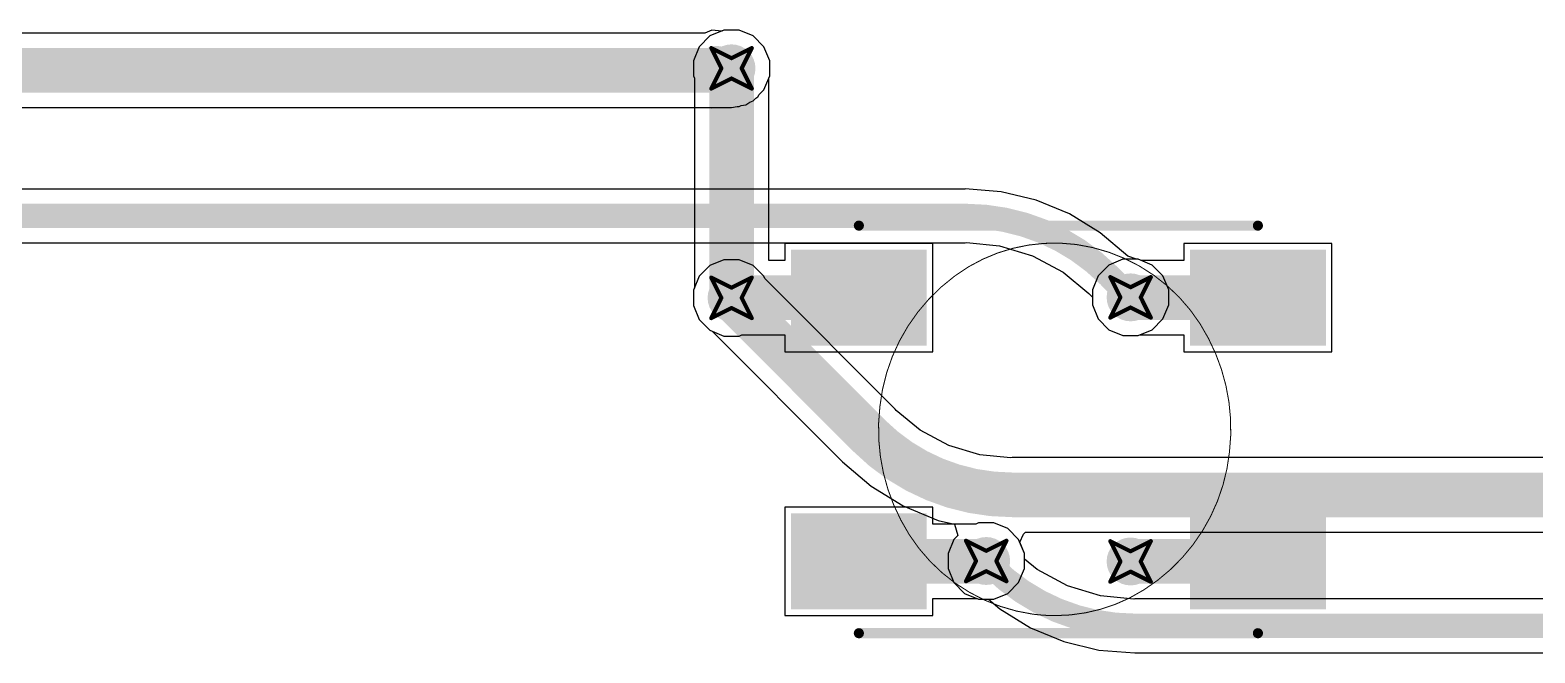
# Model space of a CAD drawing. Header units: inches. Extents: x -11 to 1110, y -7 to 455.
# Drawn here: x 427.29 to 446.14, y 298.78 to 306.57 of the extents above; entities that cross this region are included whole.
import ezdxf

# ---------------------------------------------------------------- set-up
doc = ezdxf.new("R2010")
doc.units = ezdxf.units.IN
for name, color, linetype in [('Bottom Layer', 5, 'Continuous'), ('Drill Drawing', 1, 'Continuous'), ('Mechanical 7', 56, 'Continuous'), ('Top Layer', 1, 'Continuous'), ('Top Overlay', 2, 'Continuous'), ('Top Paste', 8, 'Continuous'), ('Top Solder', 216, 'Continuous'), ('Via Holes', 16, 'Continuous')]:
    doc.layers.add(name, color=color, linetype=linetype)

msp = doc.modelspace()

# ---------------------------------------------------------------- hatches: boundary and pattern name
at = {"layer": 'Bottom Layer'}
h = msp.add_hatch(color=5, dxfattribs=at)
edge = h.paths.add_edge_path()
edge.add_arc((436.076, 306.095), 0.3, 0, 360)
h = msp.add_hatch(color=5, dxfattribs=at)
edge = h.paths.add_edge_path()
edge.add_arc((436.076, 303.222), 0.3, 0, 360)
h = msp.add_hatch(color=5, dxfattribs=at)
edge = h.paths.add_edge_path()
edge.add_arc((441.076, 303.228), 0.3, 0, 360)
h = msp.add_hatch(color=5, dxfattribs=at)
edge = h.paths.add_edge_path()
edge.add_arc((439.267, 299.928), 0.3, 0, 360)
h = msp.add_hatch(color=5, dxfattribs=at)
edge = h.paths.add_edge_path()
edge.add_arc((441.076, 299.922), 0.3, 0, 360)
at = {"layer": 'Top Layer'}
h = msp.add_hatch(color=1, dxfattribs=at)
edge = h.paths.add_edge_path()
edge.add_arc((436.076, 306.095), 0.3, 0, 360)
for points in [[(436.922, 303.725), (438.422, 303.725), (438.422, 302.725), (436.922, 302.725)], [(443.422, 302.725), (441.922, 302.725), (441.922, 303.725), (443.422, 303.725)], [(436.922, 300.425), (438.422, 300.425), (438.422, 299.425), (436.922, 299.425)], [(441.922, 300.425), (443.422, 300.425), (443.422, 299.425), (441.922, 299.425)]]:
    msp.add_hatch(color=1, dxfattribs=at).paths.add_polyline_path(points)
h = msp.add_hatch(color=1, dxfattribs=at)
edge = h.paths.add_edge_path()
edge.add_arc((436.076, 303.222), 0.3, 0, 360)
h = msp.add_hatch(color=1, dxfattribs=at)
edge = h.paths.add_edge_path()
edge.add_arc((441.076, 303.228), 0.3, 0, 360)
h = msp.add_hatch(color=1, dxfattribs=at)
edge = h.paths.add_edge_path()
edge.add_arc((439.267, 299.928), 0.3, 0, 360)
h = msp.add_hatch(color=1, dxfattribs=at)
edge = h.paths.add_edge_path()
edge.add_arc((441.076, 299.922), 0.3, 0, 360)
at = {"layer": 'Top Paste'}
for points in [[(436.922, 303.725), (438.422, 303.725), (438.422, 302.725), (436.922, 302.725)], [(443.422, 302.725), (441.922, 302.725), (441.922, 303.725), (443.422, 303.725)], [(436.922, 300.425), (438.422, 300.425), (438.422, 299.425), (436.922, 299.425)], [(441.922, 300.425), (443.422, 300.425), (443.422, 299.425), (441.922, 299.425)]]:
    msp.add_hatch(color=8, dxfattribs=at).paths.add_polyline_path(points)
at = {"layer": 'Top Solder'}
for points in [[(436.82, 303.826), (438.523, 303.826), (438.523, 302.623), (436.82, 302.623)], [(443.523, 302.623), (441.82, 302.623), (441.82, 303.826), (443.523, 303.826)], [(436.82, 300.526), (438.523, 300.526), (438.523, 299.323), (436.82, 299.323)], [(441.82, 300.526), (443.523, 300.526), (443.523, 299.323), (441.82, 299.323)]]:
    msp.add_hatch(color=216, dxfattribs=at).paths.add_polyline_path(points)
at = {"layer": 'Via Holes'}
h = msp.add_hatch(color=7, dxfattribs=at)
edge = h.paths.add_edge_path()
edge.add_arc((436.076, 306.095), 0.15, 0, 360)
h = msp.add_hatch(color=7, dxfattribs=at)
edge = h.paths.add_edge_path()
edge.add_arc((436.076, 303.222), 0.15, 0, 360)
h = msp.add_hatch(color=7, dxfattribs=at)
edge = h.paths.add_edge_path()
edge.add_arc((441.076, 303.228), 0.15, 0, 360)
h = msp.add_hatch(color=7, dxfattribs=at)
edge = h.paths.add_edge_path()
edge.add_arc((439.267, 299.928), 0.15, 0, 360)
h = msp.add_hatch(color=7, dxfattribs=at)
edge = h.paths.add_edge_path()
edge.add_arc((441.076, 299.922), 0.15, 0, 360)

# ---------------------------------------------------------------- linework, layer by layer
at = {"layer": 'Bottom Layer'}
for p, q in [((435.743, 306.536), (424.615, 306.536)), ((435.828, 306.571), (435.743, 306.536)), ((435.955, 306.562), (435.828, 306.571)), ((435.828, 306.571), (435.828, 306.571)), ((435.981, 306.573), (435.955, 306.562)), ((436.171, 306.573), (435.981, 306.573)), ((436.347, 306.5), (436.171, 306.573)), ((436.481, 306.366), (436.347, 306.5)), ((436.554, 306.19), (436.481, 306.366)), ((436.554, 306), (436.554, 306.19)), ((436.481, 305.825), (436.554, 306)), ((436.254, 305.639), (436.305, 305.673)), ((436.305, 305.673), (436.347, 305.69)), ((436.347, 305.69), (436.379, 305.722)), ((436.379, 305.722), (436.406, 305.74)), ((436.406, 305.74), (436.424, 305.767)), ((436.424, 305.767), (436.481, 305.825)), ((424.627, 305.604), (435.828, 305.604)), ((435.828, 305.604), (435.828, 305.602)), ((435.828, 305.602), (435.837, 305.604)), ((435.837, 305.604), (436.076, 305.604)), ((436.076, 305.604), (436.145, 305.618)), ((436.145, 305.618), (436.171, 305.618)), ((436.171, 305.618), (436.195, 305.628)), ((436.195, 305.628), (436.254, 305.639)), ((439.004, 304.584), (425.883, 304.584)), ((439.455, 304.551), (439.004, 304.587)), ((439.004, 304.587), (439.004, 304.584)), ((439.894, 304.446), (439.455, 304.551)), ((440.311, 304.273), (439.894, 304.446)), ((440.697, 304.037), (440.311, 304.273)), ((441.04, 303.744), (440.697, 304.037)), ((425.883, 303.911), (439.004, 303.911)), ((439.004, 303.911), (439.019, 303.914)), ((439.019, 303.914), (439.435, 303.873)), ((439.435, 303.873), (439.849, 303.747)), ((435.805, 303.627), (435.671, 303.492)), ((435.981, 303.699), (435.805, 303.627)), ((436.171, 303.699), (435.981, 303.699)), ((436.347, 303.627), (436.171, 303.699)), ((436.481, 303.492), (436.347, 303.627)), ((439.849, 303.747), (440.231, 303.543)), ((441.152, 303.706), (441.04, 303.744)), ((441.171, 303.706), (441.152, 303.706)), ((441.347, 303.633), (441.171, 303.706)), ((441.481, 303.499), (441.347, 303.633)), ((435.671, 303.492), (435.598, 303.317)), ((436.493, 303.464), (436.481, 303.492)), ((438.127, 301.83), (436.493, 303.464)), ((440.231, 303.543), (440.554, 303.278)), ((441.554, 303.323), (441.481, 303.499)), ((435.598, 303.317), (435.598, 303.126)), ((440.554, 303.278), (440.562, 303.266)), ((440.562, 303.266), (440.598, 303.23)), ((440.598, 303.23), (440.598, 303.133)), ((441.554, 303.133), (441.554, 303.323)), ((435.598, 303.126), (435.671, 302.951)), ((440.598, 303.133), (440.671, 302.958)), ((441.481, 302.958), (441.554, 303.133)), ((435.671, 302.951), (435.805, 302.816)), ((440.671, 302.958), (440.805, 302.823)), ((440.805, 302.823), (440.981, 302.75)), ((441.171, 302.75), (441.347, 302.823)), ((441.347, 302.823), (441.481, 302.958)), ((435.805, 302.816), (435.833, 302.805)), ((435.833, 302.805), (437.467, 301.171)), ((440.981, 302.75), (441.171, 302.75)), ((438.139, 301.812), (438.127, 301.83)), ((438.438, 301.567), (438.139, 301.812)), ((438.797, 301.375), (438.438, 301.567)), ((439.187, 301.256), (438.797, 301.375)), ((437.467, 301.171), (437.467, 301.171)), ((437.467, 301.171), (437.826, 300.864)), ((439.572, 301.218), (439.187, 301.256)), ((439.593, 301.223), (439.572, 301.218)), ((452.708, 301.223), (439.593, 301.223)), ((437.826, 300.864), (438.228, 300.618)), ((438.228, 300.618), (438.664, 300.437)), ((438.664, 300.437), (438.871, 300.387)), ((438.871, 300.387), (438.911, 300.247)), ((438.862, 300.199), (438.789, 300.023)), ((438.911, 300.247), (438.862, 300.199)), ((439.687, 300.163), (439.734, 300.263)), ((439.734, 300.263), (439.761, 300.29)), ((439.761, 300.29), (452.708, 300.29)), ((438.789, 300.023), (438.789, 299.833)), ((439.745, 300.023), (439.687, 300.163)), ((439.745, 299.952), (439.745, 300.023)), ((438.789, 299.833), (438.862, 299.658)), ((439.904, 299.821), (439.745, 299.952)), ((440.286, 299.617), (439.904, 299.821)), ((438.862, 299.658), (438.997, 299.523)), ((440.7, 299.492), (440.286, 299.617)), ((438.997, 299.523), (439.172, 299.45)), ((439.172, 299.45), (439.295, 299.45)), ((439.295, 299.45), (439.438, 299.328)), ((441.116, 299.451), (440.7, 299.492)), ((441.131, 299.454), (441.116, 299.451)), ((455.132, 299.454), (441.131, 299.454)), ((439.438, 299.328), (439.824, 299.092)), ((439.824, 299.092), (440.241, 298.919)), ((440.241, 298.919), (440.68, 298.813)), ((440.68, 298.813), (441.131, 298.778)), ((441.131, 298.778), (441.131, 298.78)), ((441.131, 298.78), (455.132, 298.78))]:
    msp.add_line(p, q, dxfattribs=at)
for points in [[(424.615, 306.07, 0.559, 0.559, 0), (435.828, 306.07, 0.559, 0.559, 0)], [(435.889, 306.095, 0.559, 0.559, -0.198912), (435.828, 306.07, 0.559, 0.559, 0)], [(435.828, 306.07, 0.559, 0.559, 0), (436.076, 306.07, 0.559, 0.559, 0)], [(425.883, 304.248, 0.305, 0.305, 0), (439.004, 304.248, 0.305, 0.305, 0)], [(439.004, 304.248, 0.305, 0.305, -0.198912), (440.8, 303.504, 0.305, 0.305, 0)], [(440.8, 303.504, 0.305, 0.305, 0), (441.076, 303.228, 0.305, 0.305, 0)], [(436.076, 303.222, 0.559, 0.559, 0), (437.797, 301.5, 0.559, 0.559, 0)], [(439.593, 300.756, 0.559, 0.559, -0.198912), (437.797, 301.5, 0.559, 0.559, 0)], [(439.593, 300.756, 0.559, 0.559, 0), (452.831, 300.756, 0.559, 0.559, 0)], [(439.267, 299.928, 0.305, 0.305, 0), (439.335, 299.861, 0.305, 0.305, 0)], [(441.131, 299.117, 0.305, 0.305, -0.198912), (439.335, 299.861, 0.305, 0.305, 0)], [(441.131, 299.117, 0.305, 0.305, 0), (455.132, 299.117, 0.305, 0.305, 0)]]:
    msp.add_lwpolyline(points, format="xyseb", dxfattribs=at)
for points in [[(435.688, 306.07, 0.279, 0.279, 1), (435.968, 306.07, 0.279, 0.279, 1)], [(435.688, 306.07, 0.279, 0.279, 1), (435.968, 306.07, 0.279, 0.279, 1)], [(435.688, 306.07, 0.279, 0.279, 1), (435.968, 306.07, 0.279, 0.279, 1)], [(435.75, 306.095, 0.279, 0.279, 1), (436.029, 306.095, 0.279, 0.279, 1)], [(435.936, 306.07, 0.279, 0.279, 1), (436.216, 306.07, 0.279, 0.279, 1)], [(438.928, 304.248, 0.152, 0.152, 1), (439.081, 304.248, 0.152, 0.152, 1)], [(438.928, 304.248, 0.152, 0.152, 1), (439.081, 304.248, 0.152, 0.152, 1)], [(440.724, 303.504, 0.152, 0.152, 1), (440.877, 303.504, 0.152, 0.152, 1)], [(440.724, 303.504, 0.152, 0.152, 1), (440.877, 303.504, 0.152, 0.152, 1)], [(435.936, 303.222, 0.279, 0.279, 1), (436.216, 303.222, 0.279, 0.279, 1)], [(441, 303.228, 0.152, 0.152, 1), (441.152, 303.228, 0.152, 0.152, 1)], [(437.657, 301.5, 0.279, 0.279, 1), (437.937, 301.5, 0.279, 0.279, 1)], [(437.657, 301.5, 0.279, 0.279, 1), (437.937, 301.5, 0.279, 0.279, 1)], [(439.453, 300.756, 0.279, 0.279, 1), (439.733, 300.756, 0.279, 0.279, 1)], [(439.453, 300.756, 0.279, 0.279, 1), (439.733, 300.756, 0.279, 0.279, 1)], [(439.191, 299.928, 0.152, 0.152, 1), (439.343, 299.928, 0.152, 0.152, 1)], [(439.258, 299.861, 0.152, 0.152, 1), (439.411, 299.861, 0.152, 0.152, 1)], [(439.258, 299.861, 0.152, 0.152, 1), (439.411, 299.861, 0.152, 0.152, 1)], [(441.054, 299.117, 0.152, 0.152, 1), (441.207, 299.117, 0.152, 0.152, 1)], [(441.054, 299.117, 0.152, 0.152, 1), (441.207, 299.117, 0.152, 0.152, 1)]]:
    msp.add_lwpolyline(points, format="xyseb", close=True, dxfattribs=at)
at = {"layer": 'Drill Drawing'}
for points in [[(435.822, 306.349, 0.0508, 0.0508, 0), (436.076, 306.222, 0.0508, 0.0508, 0)], [(435.822, 306.349, 0.0508, 0.0508, 0), (435.949, 306.095, 0.0508, 0.0508, 0)], [(436.076, 306.222, 0.0508, 0.0508, 0), (436.33, 306.349, 0.0508, 0.0508, 0)], [(436.203, 306.095, 0.0508, 0.0508, 0), (436.33, 306.349, 0.0508, 0.0508, 0)], [(435.822, 305.841, 0.0508, 0.0508, 0), (435.949, 306.095, 0.0508, 0.0508, 0)], [(436.203, 306.095, 0.0508, 0.0508, 0), (436.33, 305.841, 0.0508, 0.0508, 0)], [(435.822, 305.841, 0.0508, 0.0508, 0), (436.076, 305.968, 0.0508, 0.0508, 0)], [(436.076, 305.968, 0.0508, 0.0508, 0), (436.33, 305.841, 0.0508, 0.0508, 0)], [(435.822, 303.476, 0.0508, 0.0508, 0), (436.076, 303.349, 0.0508, 0.0508, 0)], [(435.822, 303.476, 0.0508, 0.0508, 0), (435.949, 303.222, 0.0508, 0.0508, 0)], [(436.076, 303.349, 0.0508, 0.0508, 0), (436.33, 303.476, 0.0508, 0.0508, 0)], [(436.203, 303.222, 0.0508, 0.0508, 0), (436.33, 303.476, 0.0508, 0.0508, 0)], [(440.822, 303.482, 0.0508, 0.0508, 0), (441.076, 303.355, 0.0508, 0.0508, 0)], [(440.822, 303.482, 0.0508, 0.0508, 0), (440.949, 303.228, 0.0508, 0.0508, 0)], [(441.076, 303.355, 0.0508, 0.0508, 0), (441.33, 303.482, 0.0508, 0.0508, 0)], [(441.203, 303.228, 0.0508, 0.0508, 0), (441.33, 303.482, 0.0508, 0.0508, 0)], [(435.822, 302.968, 0.0508, 0.0508, 0), (435.949, 303.222, 0.0508, 0.0508, 0)], [(436.203, 303.222, 0.0508, 0.0508, 0), (436.33, 302.968, 0.0508, 0.0508, 0)], [(440.822, 302.974, 0.0508, 0.0508, 0), (440.949, 303.228, 0.0508, 0.0508, 0)], [(441.203, 303.228, 0.0508, 0.0508, 0), (441.33, 302.974, 0.0508, 0.0508, 0)], [(435.822, 302.968, 0.0508, 0.0508, 0), (436.076, 303.095, 0.0508, 0.0508, 0)], [(436.076, 303.095, 0.0508, 0.0508, 0), (436.33, 302.968, 0.0508, 0.0508, 0)], [(440.822, 302.974, 0.0508, 0.0508, 0), (441.076, 303.101, 0.0508, 0.0508, 0)], [(441.076, 303.101, 0.0508, 0.0508, 0), (441.33, 302.974, 0.0508, 0.0508, 0)], [(439.013, 300.182, 0.0508, 0.0508, 0), (439.267, 300.055, 0.0508, 0.0508, 0)], [(439.013, 300.182, 0.0508, 0.0508, 0), (439.14, 299.928, 0.0508, 0.0508, 0)], [(439.267, 300.055, 0.0508, 0.0508, 0), (439.521, 300.182, 0.0508, 0.0508, 0)], [(439.394, 299.928, 0.0508, 0.0508, 0), (439.521, 300.182, 0.0508, 0.0508, 0)], [(440.822, 300.176, 0.0508, 0.0508, 0), (441.076, 300.049, 0.0508, 0.0508, 0)], [(440.822, 300.176, 0.0508, 0.0508, 0), (440.949, 299.922, 0.0508, 0.0508, 0)], [(441.076, 300.049, 0.0508, 0.0508, 0), (441.33, 300.176, 0.0508, 0.0508, 0)], [(441.203, 299.922, 0.0508, 0.0508, 0), (441.33, 300.176, 0.0508, 0.0508, 0)], [(439.013, 299.674, 0.0508, 0.0508, 0), (439.14, 299.928, 0.0508, 0.0508, 0)], [(439.013, 299.674, 0.0508, 0.0508, 0), (439.267, 299.801, 0.0508, 0.0508, 0)], [(439.267, 299.801, 0.0508, 0.0508, 0), (439.521, 299.674, 0.0508, 0.0508, 0)], [(439.394, 299.928, 0.0508, 0.0508, 0), (439.521, 299.674, 0.0508, 0.0508, 0)], [(440.822, 299.668, 0.0508, 0.0508, 0), (440.949, 299.922, 0.0508, 0.0508, 0)], [(440.822, 299.668, 0.0508, 0.0508, 0), (441.076, 299.795, 0.0508, 0.0508, 0)], [(441.076, 299.795, 0.0508, 0.0508, 0), (441.33, 299.668, 0.0508, 0.0508, 0)], [(441.203, 299.922, 0.0508, 0.0508, 0), (441.33, 299.668, 0.0508, 0.0508, 0)]]:
    msp.add_lwpolyline(points, format="xyseb", dxfattribs=at)
for points in [[(435.809, 306.349, 0.0254, 0.0254, 1), (435.835, 306.349, 0.0254, 0.0254, 1)], [(435.809, 306.349, 0.0254, 0.0254, 1), (435.835, 306.349, 0.0254, 0.0254, 1)], [(436.063, 306.222, 0.0254, 0.0254, 1), (436.089, 306.222, 0.0254, 0.0254, 1)], [(436.063, 306.222, 0.0254, 0.0254, 1), (436.089, 306.222, 0.0254, 0.0254, 1)], [(436.317, 306.349, 0.0254, 0.0254, 1), (436.343, 306.349, 0.0254, 0.0254, 1)], [(436.317, 306.349, 0.0254, 0.0254, 1), (436.343, 306.349, 0.0254, 0.0254, 1)], [(435.936, 306.095, 0.0254, 0.0254, 1), (435.962, 306.095, 0.0254, 0.0254, 1)], [(435.936, 306.095, 0.0254, 0.0254, 1), (435.962, 306.095, 0.0254, 0.0254, 1)], [(436.19, 306.095, 0.0254, 0.0254, 1), (436.216, 306.095, 0.0254, 0.0254, 1)], [(436.19, 306.095, 0.0254, 0.0254, 1), (436.216, 306.095, 0.0254, 0.0254, 1)], [(435.809, 305.841, 0.0254, 0.0254, 1), (435.835, 305.841, 0.0254, 0.0254, 1)], [(435.809, 305.841, 0.0254, 0.0254, 1), (435.835, 305.841, 0.0254, 0.0254, 1)], [(436.063, 305.968, 0.0254, 0.0254, 1), (436.089, 305.968, 0.0254, 0.0254, 1)], [(436.063, 305.968, 0.0254, 0.0254, 1), (436.089, 305.968, 0.0254, 0.0254, 1)], [(436.317, 305.841, 0.0254, 0.0254, 1), (436.343, 305.841, 0.0254, 0.0254, 1)], [(436.317, 305.841, 0.0254, 0.0254, 1), (436.343, 305.841, 0.0254, 0.0254, 1)], [(435.809, 303.476, 0.0254, 0.0254, 1), (435.835, 303.476, 0.0254, 0.0254, 1)], [(435.809, 303.476, 0.0254, 0.0254, 1), (435.835, 303.476, 0.0254, 0.0254, 1)], [(436.317, 303.476, 0.0254, 0.0254, 1), (436.343, 303.476, 0.0254, 0.0254, 1)], [(436.317, 303.476, 0.0254, 0.0254, 1), (436.343, 303.476, 0.0254, 0.0254, 1)], [(440.809, 303.482, 0.0254, 0.0254, 1), (440.835, 303.482, 0.0254, 0.0254, 1)], [(440.809, 303.482, 0.0254, 0.0254, 1), (440.835, 303.482, 0.0254, 0.0254, 1)], [(441.317, 303.482, 0.0254, 0.0254, 1), (441.343, 303.482, 0.0254, 0.0254, 1)], [(441.317, 303.482, 0.0254, 0.0254, 1), (441.343, 303.482, 0.0254, 0.0254, 1)], [(435.936, 303.222, 0.0254, 0.0254, 1), (435.962, 303.222, 0.0254, 0.0254, 1)], [(435.936, 303.222, 0.0254, 0.0254, 1), (435.962, 303.222, 0.0254, 0.0254, 1)], [(436.063, 303.349, 0.0254, 0.0254, 1), (436.089, 303.349, 0.0254, 0.0254, 1)], [(436.063, 303.349, 0.0254, 0.0254, 1), (436.089, 303.349, 0.0254, 0.0254, 1)], [(436.19, 303.222, 0.0254, 0.0254, 1), (436.216, 303.222, 0.0254, 0.0254, 1)], [(436.19, 303.222, 0.0254, 0.0254, 1), (436.216, 303.222, 0.0254, 0.0254, 1)], [(440.936, 303.228, 0.0254, 0.0254, 1), (440.962, 303.228, 0.0254, 0.0254, 1)], [(440.936, 303.228, 0.0254, 0.0254, 1), (440.962, 303.228, 0.0254, 0.0254, 1)], [(441.063, 303.355, 0.0254, 0.0254, 1), (441.089, 303.355, 0.0254, 0.0254, 1)], [(441.063, 303.355, 0.0254, 0.0254, 1), (441.089, 303.355, 0.0254, 0.0254, 1)], [(441.19, 303.228, 0.0254, 0.0254, 1), (441.216, 303.228, 0.0254, 0.0254, 1)], [(441.19, 303.228, 0.0254, 0.0254, 1), (441.216, 303.228, 0.0254, 0.0254, 1)], [(436.063, 303.095, 0.0254, 0.0254, 1), (436.089, 303.095, 0.0254, 0.0254, 1)], [(436.063, 303.095, 0.0254, 0.0254, 1), (436.089, 303.095, 0.0254, 0.0254, 1)], [(441.063, 303.101, 0.0254, 0.0254, 1), (441.089, 303.101, 0.0254, 0.0254, 1)], [(441.063, 303.101, 0.0254, 0.0254, 1), (441.089, 303.101, 0.0254, 0.0254, 1)], [(435.809, 302.968, 0.0254, 0.0254, 1), (435.835, 302.968, 0.0254, 0.0254, 1)], [(435.809, 302.968, 0.0254, 0.0254, 1), (435.835, 302.968, 0.0254, 0.0254, 1)], [(436.317, 302.968, 0.0254, 0.0254, 1), (436.343, 302.968, 0.0254, 0.0254, 1)], [(436.317, 302.968, 0.0254, 0.0254, 1), (436.343, 302.968, 0.0254, 0.0254, 1)], [(440.809, 302.974, 0.0254, 0.0254, 1), (440.835, 302.974, 0.0254, 0.0254, 1)], [(440.809, 302.974, 0.0254, 0.0254, 1), (440.835, 302.974, 0.0254, 0.0254, 1)], [(441.317, 302.974, 0.0254, 0.0254, 1), (441.343, 302.974, 0.0254, 0.0254, 1)], [(441.317, 302.974, 0.0254, 0.0254, 1), (441.343, 302.974, 0.0254, 0.0254, 1)], [(439.001, 300.182, 0.0254, 0.0254, 1), (439.026, 300.182, 0.0254, 0.0254, 1)], [(439.001, 300.182, 0.0254, 0.0254, 1), (439.026, 300.182, 0.0254, 0.0254, 1)], [(439.509, 300.182, 0.0254, 0.0254, 1), (439.534, 300.182, 0.0254, 0.0254, 1)], [(439.509, 300.182, 0.0254, 0.0254, 1), (439.534, 300.182, 0.0254, 0.0254, 1)], [(440.809, 300.176, 0.0254, 0.0254, 1), (440.835, 300.176, 0.0254, 0.0254, 1)], [(440.809, 300.176, 0.0254, 0.0254, 1), (440.835, 300.176, 0.0254, 0.0254, 1)], [(441.317, 300.176, 0.0254, 0.0254, 1), (441.343, 300.176, 0.0254, 0.0254, 1)], [(441.317, 300.176, 0.0254, 0.0254, 1), (441.343, 300.176, 0.0254, 0.0254, 1)], [(439.255, 300.055, 0.0254, 0.0254, 1), (439.28, 300.055, 0.0254, 0.0254, 1)], [(439.255, 300.055, 0.0254, 0.0254, 1), (439.28, 300.055, 0.0254, 0.0254, 1)], [(441.063, 300.049, 0.0254, 0.0254, 1), (441.089, 300.049, 0.0254, 0.0254, 1)], [(441.063, 300.049, 0.0254, 0.0254, 1), (441.089, 300.049, 0.0254, 0.0254, 1)], [(439.128, 299.928, 0.0254, 0.0254, 1), (439.153, 299.928, 0.0254, 0.0254, 1)], [(439.128, 299.928, 0.0254, 0.0254, 1), (439.153, 299.928, 0.0254, 0.0254, 1)], [(439.255, 299.801, 0.0254, 0.0254, 1), (439.28, 299.801, 0.0254, 0.0254, 1)], [(439.255, 299.801, 0.0254, 0.0254, 1), (439.28, 299.801, 0.0254, 0.0254, 1)], [(439.382, 299.928, 0.0254, 0.0254, 1), (439.407, 299.928, 0.0254, 0.0254, 1)], [(439.382, 299.928, 0.0254, 0.0254, 1), (439.407, 299.928, 0.0254, 0.0254, 1)], [(440.936, 299.922, 0.0254, 0.0254, 1), (440.962, 299.922, 0.0254, 0.0254, 1)], [(440.936, 299.922, 0.0254, 0.0254, 1), (440.962, 299.922, 0.0254, 0.0254, 1)], [(441.063, 299.795, 0.0254, 0.0254, 1), (441.089, 299.795, 0.0254, 0.0254, 1)], [(441.063, 299.795, 0.0254, 0.0254, 1), (441.089, 299.795, 0.0254, 0.0254, 1)], [(441.19, 299.922, 0.0254, 0.0254, 1), (441.216, 299.922, 0.0254, 0.0254, 1)], [(441.19, 299.922, 0.0254, 0.0254, 1), (441.216, 299.922, 0.0254, 0.0254, 1)], [(439.001, 299.674, 0.0254, 0.0254, 1), (439.026, 299.674, 0.0254, 0.0254, 1)], [(439.001, 299.674, 0.0254, 0.0254, 1), (439.026, 299.674, 0.0254, 0.0254, 1)], [(439.509, 299.674, 0.0254, 0.0254, 1), (439.534, 299.674, 0.0254, 0.0254, 1)], [(439.509, 299.674, 0.0254, 0.0254, 1), (439.534, 299.674, 0.0254, 0.0254, 1)], [(440.809, 299.668, 0.0254, 0.0254, 1), (440.835, 299.668, 0.0254, 0.0254, 1)], [(440.809, 299.668, 0.0254, 0.0254, 1), (440.835, 299.668, 0.0254, 0.0254, 1)], [(441.317, 299.668, 0.0254, 0.0254, 1), (441.343, 299.668, 0.0254, 0.0254, 1)], [(441.317, 299.668, 0.0254, 0.0254, 1), (441.343, 299.668, 0.0254, 0.0254, 1)]]:
    msp.add_lwpolyline(points, format="xyseb", close=True, dxfattribs=at)
at = {"layer": 'Mechanical 7'}
for points in [[(439.05, 303.613, 0.0127, 0.0127, -0.168388), (440.395, 303.89, 0.0127, 0.0127, 0)], [(440.395, 303.89, 0.0127, 0.0127, -0.244687), (442.052, 302.714, 0.0127, 0.0127, 0)], [(437.935, 301.862, 0.0127, 0.0127, -0.234653), (439.05, 303.613, 0.0127, 0.0127, 0)], [(442.052, 302.714, 0.0127, 0.0127, -0.152174), (442.315, 301.29, 0.0127, 0.0127, 0)], [(438.198, 300.44, 0.0127, 0.0127, -0.152212), (437.935, 301.862, 0.0127, 0.0127, 0)], [(442.315, 301.29, 0.0127, 0.0127, -0.254159), (441.06, 299.463, 0.0127, 0.0127, 0)], [(439.854, 299.262, 0.0127, 0.0127, -0.244408), (438.198, 300.44, 0.0127, 0.0127, 0)], [(441.06, 299.463, 0.0127, 0.0127, -0.115754), (440.129, 299.244, 0.0127, 0.0127, 0)], [(439.854, 299.262, 0.0127, 0.0127, 0), (439.882, 299.259, 0.0127, 0.0127, 0)], [(440.129, 299.244, 0.0127, 0.0127, -0.028998), (439.882, 299.259, 0.0127, 0.0127, 0)]]:
    msp.add_lwpolyline(points, format="xyseb", dxfattribs=at)
for points in [[(440.392, 303.89, 0.00635, 0.00635, 1), (440.398, 303.89, 0.00635, 0.00635, 1)], [(440.392, 303.89, 0.00635, 0.00635, 1), (440.398, 303.89, 0.00635, 0.00635, 1)], [(439.047, 303.613, 0.00635, 0.00635, 1), (439.053, 303.613, 0.00635, 0.00635, 1)], [(439.047, 303.613, 0.00635, 0.00635, 1), (439.053, 303.613, 0.00635, 0.00635, 1)], [(442.049, 302.714, 0.00635, 0.00635, 1), (442.055, 302.714, 0.00635, 0.00635, 1)], [(442.049, 302.714, 0.00635, 0.00635, 1), (442.055, 302.714, 0.00635, 0.00635, 1)], [(437.932, 301.862, 0.00635, 0.00635, 1), (437.938, 301.862, 0.00635, 0.00635, 1)], [(437.932, 301.862, 0.00635, 0.00635, 1), (437.938, 301.862, 0.00635, 0.00635, 1)], [(442.311, 301.29, 0.00635, 0.00635, 1), (442.318, 301.29, 0.00635, 0.00635, 1)], [(442.311, 301.29, 0.00635, 0.00635, 1), (442.318, 301.29, 0.00635, 0.00635, 1)], [(438.194, 300.44, 0.00635, 0.00635, 1), (438.201, 300.44, 0.00635, 0.00635, 1)], [(438.194, 300.44, 0.00635, 0.00635, 1), (438.201, 300.44, 0.00635, 0.00635, 1)], [(441.057, 299.463, 0.00635, 0.00635, 1), (441.063, 299.463, 0.00635, 0.00635, 1)], [(441.057, 299.463, 0.00635, 0.00635, 1), (441.063, 299.463, 0.00635, 0.00635, 1)], [(439.851, 299.262, 0.00635, 0.00635, 1), (439.857, 299.262, 0.00635, 0.00635, 1)], [(439.851, 299.262, 0.00635, 0.00635, 1), (439.857, 299.262, 0.00635, 0.00635, 1)], [(439.879, 299.259, 0.00635, 0.00635, 1), (439.885, 299.259, 0.00635, 0.00635, 1)], [(439.879, 299.259, 0.00635, 0.00635, 1), (439.885, 299.259, 0.00635, 0.00635, 1)], [(440.126, 299.244, 0.00635, 0.00635, 1), (440.132, 299.244, 0.00635, 0.00635, 1)], [(440.126, 299.244, 0.00635, 0.00635, 1), (440.132, 299.244, 0.00635, 0.00635, 1)]]:
    msp.add_lwpolyline(points, format="xyseb", close=True, dxfattribs=at)
at = {"layer": 'Top Layer'}
for p, q in [((435.805, 306.5), (435.671, 306.366)), ((435.981, 306.573), (435.805, 306.5)), ((436.171, 306.573), (435.981, 306.573)), ((436.347, 306.5), (436.171, 306.573)), ((436.481, 306.366), (436.347, 306.5)), ((435.671, 306.366), (435.598, 306.19)), ((436.554, 306.19), (436.481, 306.366)), ((435.598, 306.19), (435.598, 306)), ((436.554, 306), (436.554, 306.19)), ((435.598, 306), (435.61, 305.972)), ((435.61, 305.972), (435.61, 303.345)), ((436.542, 305.972), (436.554, 306)), ((436.542, 303.691), (436.542, 305.972)), ((438.599, 303.903), (436.744, 303.903)), ((436.744, 303.903), (436.744, 303.691)), ((438.599, 302.547), (438.599, 303.903)), ((443.599, 303.903), (441.744, 303.903)), ((441.744, 303.903), (441.744, 303.691)), ((443.599, 302.547), (443.599, 303.903)), ((436.744, 303.691), (436.542, 303.691)), ((440.805, 303.633), (440.671, 303.499)), ((440.981, 303.706), (440.805, 303.633)), ((441.171, 303.706), (440.981, 303.706)), ((441.207, 303.691), (441.171, 303.706)), ((441.744, 303.691), (441.207, 303.691)), ((440.671, 303.499), (440.598, 303.323)), ((435.61, 303.345), (435.598, 303.317)), ((435.598, 303.317), (435.598, 303.126)), ((440.598, 303.323), (440.598, 303.133)), ((435.598, 303.126), (435.671, 302.951)), ((440.598, 303.133), (440.671, 302.958)), ((435.671, 302.951), (435.805, 302.816)), ((440.671, 302.958), (440.805, 302.823)), ((440.805, 302.823), (440.981, 302.75)), ((435.805, 302.816), (435.981, 302.744)), ((435.981, 302.744), (436.171, 302.744)), ((436.171, 302.744), (436.207, 302.759)), ((436.207, 302.759), (436.744, 302.759)), ((436.744, 302.759), (436.744, 302.547)), ((440.981, 302.75), (441.171, 302.75)), ((441.171, 302.75), (441.191, 302.759)), ((441.191, 302.759), (441.744, 302.759)), ((441.744, 302.759), (441.744, 302.547)), ((436.744, 302.547), (438.599, 302.547)), ((441.744, 302.547), (443.599, 302.547)), ((438.599, 300.603), (436.744, 300.603)), ((436.744, 300.603), (436.744, 299.247)), ((438.599, 300.391), (438.599, 300.603)), ((439.136, 300.391), (438.599, 300.391)), ((439.172, 300.406), (439.136, 300.391)), ((439.362, 300.406), (439.172, 300.406)), ((439.538, 300.333), (439.362, 300.406)), ((439.672, 300.199), (439.538, 300.333)), ((439.745, 300.023), (439.672, 300.199)), ((439.745, 299.833), (439.745, 300.023)), ((439.672, 299.658), (439.745, 299.833)), ((439.538, 299.523), (439.672, 299.658)), ((438.599, 299.247), (438.599, 299.459)), ((438.599, 299.459), (439.152, 299.459)), ((439.152, 299.459), (439.172, 299.45)), ((439.172, 299.45), (439.362, 299.45)), ((439.362, 299.45), (439.538, 299.523)), ((436.744, 299.247), (438.599, 299.247))]:
    msp.add_line(p, q, dxfattribs=at)
for points in [[(436.076, 303.222, 0.559, 0.559, 0), (436.076, 306.095, 0.559, 0.559, 0)], [(436.076, 303.225, 0.559, 0.559, 0), (437.672, 303.225, 0.559, 0.559, 0)], [(441.076, 303.225, 0.559, 0.559, 0), (442.672, 303.225, 0.559, 0.559, 0)], [(437.672, 299.925, 0.559, 0.559, 0), (439.267, 299.925, 0.559, 0.559, 0)], [(441.076, 299.925, 0.559, 0.559, 0), (442.672, 299.925, 0.559, 0.559, 0)]]:
    msp.add_lwpolyline(points, format="xyseb", dxfattribs=at)
for points in [[(435.936, 306.095, 0.279, 0.279, 1), (436.216, 306.095, 0.279, 0.279, 1)], [(435.936, 303.225, 0.279, 0.279, 1), (436.216, 303.225, 0.279, 0.279, 1)], [(435.936, 303.222, 0.279, 0.279, 1), (436.216, 303.222, 0.279, 0.279, 1)], [(437.532, 303.225, 0.279, 0.279, 1), (437.811, 303.225, 0.279, 0.279, 1)], [(440.936, 303.225, 0.279, 0.279, 1), (441.216, 303.225, 0.279, 0.279, 1)], [(442.532, 303.225, 0.279, 0.279, 1), (442.811, 303.225, 0.279, 0.279, 1)], [(437.532, 299.925, 0.279, 0.279, 1), (437.811, 299.925, 0.279, 0.279, 1)], [(439.128, 299.925, 0.279, 0.279, 1), (439.407, 299.925, 0.279, 0.279, 1)], [(440.936, 299.925, 0.279, 0.279, 1), (441.216, 299.925, 0.279, 0.279, 1)], [(442.532, 299.925, 0.279, 0.279, 1), (442.811, 299.925, 0.279, 0.279, 1)]]:
    msp.add_lwpolyline(points, format="xyseb", close=True, dxfattribs=at)
at = {"layer": 'Top Overlay'}
for points in [[(437.672, 304.126, 0.127, 0.127, 0), (442.672, 304.126, 0.127, 0.127, 0)], [(436.616, 303.378, 0.254, 0.254, 0), (436.743, 303.251, 0.254, 0.254, 0)], [(436.616, 303.124, 0.254, 0.254, 0), (436.616, 303.378, 0.254, 0.254, 0)], [(436.616, 303.124, 0.254, 0.254, 0), (436.743, 303.251, 0.254, 0.254, 0)], [(437.672, 299.024, 0.127, 0.127, 0), (442.672, 299.024, 0.127, 0.127, 0)]]:
    msp.add_lwpolyline(points, format="xyseb", dxfattribs=at)
for points in [[(437.64, 304.126, 0.0635, 0.0635, 1), (437.703, 304.126, 0.0635, 0.0635, 1)], [(442.64, 304.126, 0.0635, 0.0635, 1), (442.703, 304.126, 0.0635, 0.0635, 1)], [(436.552, 303.378, 0.127, 0.127, 1), (436.679, 303.378, 0.127, 0.127, 1)], [(436.552, 303.378, 0.127, 0.127, 1), (436.679, 303.378, 0.127, 0.127, 1)], [(436.552, 303.124, 0.127, 0.127, 1), (436.679, 303.124, 0.127, 0.127, 1)], [(436.552, 303.124, 0.127, 0.127, 1), (436.679, 303.124, 0.127, 0.127, 1)], [(436.679, 303.251, 0.127, 0.127, 1), (436.806, 303.251, 0.127, 0.127, 1)], [(436.679, 303.251, 0.127, 0.127, 1), (436.806, 303.251, 0.127, 0.127, 1)], [(437.64, 299.024, 0.0635, 0.0635, 1), (437.703, 299.024, 0.0635, 0.0635, 1)], [(442.64, 299.024, 0.0635, 0.0635, 1), (442.703, 299.024, 0.0635, 0.0635, 1)]]:
    msp.add_lwpolyline(points, format="xyseb", close=True, dxfattribs=at)

doc.saveas('drawing.dxf')
